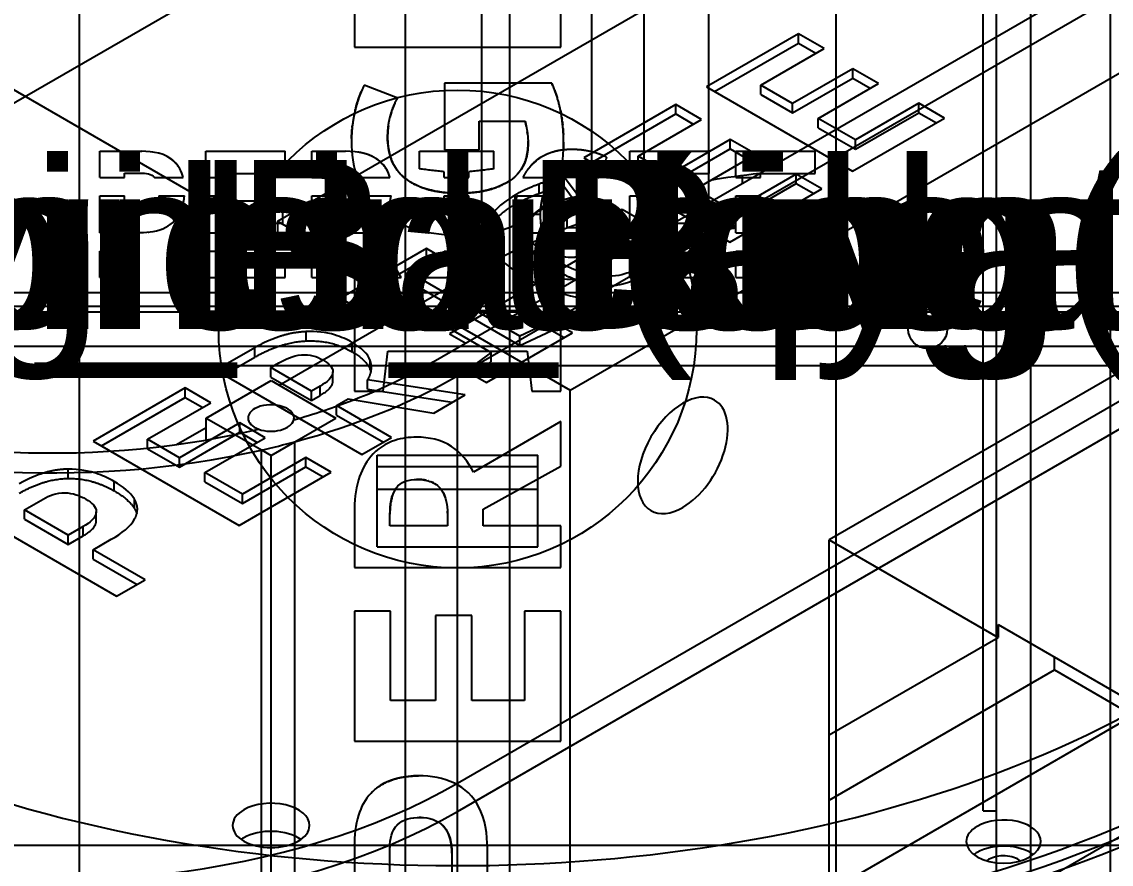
# Model space of a CAD drawing. Header units: millimetres. Extents: x 177.6 to 242.2, y 112.8 to 184.4.
# Drawn here: x 200.97 to 223.54, y 137.42 to 154.86 of the extents above; entities that cross this region are included whole.
import ezdxf
from ezdxf.enums import TextEntityAlignment as Align

# ---------------------------------------------------------------- set-up
doc = ezdxf.new("R2010")
doc.units = ezdxf.units.MM
for name, color, linetype in [('A_08_Bay_Housing_Az_Retainer_Ring', 7, 'CONTINUOUS'), ('A_08_Bay_Housing_Bay_Lid', 7, 'CONTINUOUS'), ('A_08_Bay_Housing_El_Housing_Backplate', 7, 'CONTINUOUS'), ('A_08_Bay_Housing_El_Servo_Housing', 7, 'CONTINUOUS'), ('A_08_Bay_Housing_Electronics_Bay', 7, 'CONTINUOUS'), ('V_08_Bay_Housing_Az_Retainer_Ring_0', 7, 'CONTINUOUS'), ('V_08_Bay_Housing_Az_Retainer_Ring_1', 7, 'CONTINUOUS'), ('V_08_Bay_Housing_Az_Retainer_Ring_2', 7, 'CONTINUOUS'), ('V_08_Bay_Housing_Az_Retainer_Ring_3', 7, 'CONTINUOUS'), ('V_08_Bay_Housing_Bay_Lid_0', 7, 'CONTINUOUS'), ('V_08_Bay_Housing_Bay_Lid_1', 7, 'CONTINUOUS'), ('V_08_Bay_Housing_Bay_Lid_2', 7, 'CONTINUOUS'), ('V_08_Bay_Housing_Bay_Lid_3', 7, 'CONTINUOUS'), ('V_08_Bay_Housing_El_Housing_Backplate_0', 7, 'CONTINUOUS'), ('V_08_Bay_Housing_El_Housing_Backplate_1', 7, 'CONTINUOUS'), ('V_08_Bay_Housing_El_Servo_Housing_2', 7, 'CONTINUOUS'), ('V_08_Bay_Housing_El_Servo_Housing_3', 7, 'CONTINUOUS'), ('V_08_Bay_Housing_Electronics_Bay_0', 7, 'CONTINUOUS'), ('V_08_Bay_Housing_Electronics_Bay_1', 7, 'CONTINUOUS'), ('V_08_Bay_Housing_Electronics_Bay_2', 7, 'CONTINUOUS'), ('V_08_Bay_Housing_Electronics_Bay_3', 7, 'CONTINUOUS')]:
    doc.layers.add(name, color=color, linetype=linetype)
doc.styles.get("Standard").update_dxf_attribs({"font": 'arial.ttf'})

msp = doc.modelspace()

# ---------------------------------------------------------------- linework, layer by layer
at = {"layer": 'V_08_Bay_Housing_Az_Retainer_Ring_0'}
for points in [[(186.533, 149.254), (187.121, 149.254), (188.857, 149.254), (191.653, 149.254), (195.368, 149.254), (199.818, 149.254), (204.778, 149.254), (210, 149.254), (215.222, 149.254), (220.182, 149.254), (224.632, 149.254), (228.347, 149.254), (231.143, 149.254), (232.879, 149.254), (233.467, 149.254)], [(186.25, 148.971), (186.845, 148.971), (188.602, 148.971), (191.432, 148.971), (195.192, 148.971), (199.695, 148.971), (204.715, 148.971), (210, 148.971), (215.285, 148.971), (220.305, 148.971), (224.808, 148.971), (228.568, 148.971), (231.398, 148.971), (233.155, 148.971), (233.75, 148.971)], [(186.25, 147.746), (186.845, 147.746), (188.602, 147.746), (191.432, 147.746), (195.192, 147.746), (199.695, 147.746), (204.715, 147.746), (210, 147.746), (215.285, 147.746), (220.305, 147.746), (224.808, 147.746), (228.568, 147.746), (231.398, 147.746), (233.155, 147.746), (233.75, 147.746)]]:
    msp.add_open_spline(points, degree=1, dxfattribs=at)
at = {"layer": 'V_08_Bay_Housing_Az_Retainer_Ring_1'}
for radius in [23.75, 23.467, 20.451]:
    msp.add_circle((210, 148.5), radius, dxfattribs=at)
at = {"layer": 'V_08_Bay_Housing_Az_Retainer_Ring_2'}
for points in [[(186.533, 149.254), (186.68, 149.254), (187.121, 149.254), (187.85, 149.254), (188.857, 149.254), (190.13, 149.254), (191.653, 149.254), (193.406, 149.254), (195.368, 149.254), (197.515, 149.254), (199.818, 149.254), (202.249, 149.254), (204.778, 149.254), (207.373, 149.254), (210, 149.254)], [(210, 149.254), (212.627, 149.254), (215.222, 149.254), (217.751, 149.254), (220.182, 149.254), (222.485, 149.254), (224.632, 149.254), (226.594, 149.254), (228.347, 149.254), (229.87, 149.254), (231.143, 149.254), (232.15, 149.254), (232.879, 149.254), (233.32, 149.254), (233.467, 149.254)], [(186.25, 148.971), (186.399, 148.971), (186.845, 148.971), (187.583, 148.971), (188.602, 148.971), (189.89, 148.971), (191.432, 148.971), (193.206, 148.971), (195.192, 148.971), (197.364, 148.971), (199.695, 148.971), (202.156, 148.971), (204.715, 148.971), (207.341, 148.971), (210, 148.971)], [(210, 148.971), (212.659, 148.971), (215.285, 148.971), (217.844, 148.971), (220.305, 148.971), (222.636, 148.971), (224.808, 148.971), (226.794, 148.971), (228.568, 148.971), (230.11, 148.971), (231.398, 148.971), (232.417, 148.971), (233.155, 148.971), (233.601, 148.971), (233.75, 148.971)], [(186.25, 147.746), (186.399, 147.746), (186.845, 147.746), (187.583, 147.746), (188.602, 147.746), (189.89, 147.746), (191.432, 147.746), (193.206, 147.746), (195.192, 147.746), (197.364, 147.746), (199.695, 147.746), (202.156, 147.746), (204.715, 147.746), (207.341, 147.746), (210, 147.746)], [(210, 147.746), (212.659, 147.746), (215.285, 147.746), (217.844, 147.746), (220.305, 147.746), (222.636, 147.746), (224.808, 147.746), (226.794, 147.746), (228.568, 147.746), (230.11, 147.746), (231.398, 147.746), (232.417, 147.746), (233.155, 147.746), (233.601, 147.746), (233.75, 147.746)]]:
    msp.add_open_spline(points, degree=1, dxfattribs=at)
at = {"layer": 'V_08_Bay_Housing_Az_Retainer_Ring_3'}
for centre, major_axis, start_param, end_param in [((210, 149.197), (23.467, 0), 0, 3.141593), ((210, 149.197), (20.451, 0), 0, 3.141593), ((210, 147.966), (20.451, 0), 0.052161, 3.089432), ((210, 149.197), (23.467, 0), 3.141593, 5.497787), ((210, 149.197), (20.451, 0), 3.141593, 5.497787), ((210, 148.966), (23.75, 0), 3.141593, 5.497787), ((210, 148.966), (23.467, 0), 3.141593, 5.497787), ((210, 147.966), (23.75, 0), 3.141593, 5.497787), ((221.31, 137.888), (-0.773, 0), -3.141593, -0.785398), ((221.31, 137.888), (-0.773, 0), -0.785398, 0), ((221.31, 137.888), (-0.773, 0), 0, -3.141593), ((221.31, 137.348), (-0.773, 0), -0.785398, -0.650209), ((221.31, 137.348), (-0.773, 0), -2.491384, -0.785398), ((221.31, 137.348), (-0.424, 0), -0.785398, -0.615268), ((221.31, 137.348), (-0.424, 0), -2.526325, -0.785398)]:
    msp.add_ellipse(centre, major_axis=major_axis, ratio=0.57735, start_param=start_param, end_param=end_param, dxfattribs=at)
at = {"layer": 'V_08_Bay_Housing_Bay_Lid_0'}
msp.add_line((221.875, 148.144), (221.875, 148.856), dxfattribs=at)
for points in [[(198.125, 148.856), (198.423, 148.856), (199.301, 148.856), (200.716, 148.856), (202.596, 148.856), (204.848, 148.856), (207.358, 148.856), (210, 148.856), (212.642, 148.856), (215.152, 148.856), (217.404, 148.856), (219.284, 148.856), (220.699, 148.856), (221.577, 148.856), (221.875, 148.856)], [(198.125, 148.144), (198.423, 148.144), (199.301, 148.144), (200.716, 148.144), (202.596, 148.144), (204.848, 148.144), (207.358, 148.144), (210, 148.144), (212.642, 148.144), (215.152, 148.144), (217.404, 148.144), (219.284, 148.144), (220.699, 148.144), (221.577, 148.144), (221.875, 148.144)]]:
    msp.add_open_spline(points, degree=1, dxfattribs=at)
at = {"layer": 'V_08_Bay_Housing_Bay_Lid_1'}
for p, q in [((221.875, 136.625), (221.875, 160.375)), ((207.863, 157.032), (207.863, 154.338)), ((212.137, 154.338), (212.137, 157.032)), ((207.863, 154.338), (212.137, 154.338)), ((208.761, 153.284), (208.066, 153.553)), ((211.952, 153.589), (209.731, 153.589)), ((209.731, 153.589), (209.731, 152.212)), ((210.449, 152.212), (210.449, 152.805)), ((210.449, 152.805), (211.401, 152.805)), ((209.731, 152.212), (210.449, 152.212)), ((207.863, 149.727), (207.863, 147.213)), ((208.461, 149.727), (207.863, 149.727)), ((208.557, 148.877), (208.461, 149.727)), ((211.539, 149.727), (211.443, 148.877)), ((212.137, 149.727), (211.539, 149.727)), ((212.137, 147.213), (212.137, 149.727)), ((211.443, 148.877), (208.557, 148.877)), ((208.461, 147.213), (208.557, 148.045)), ((208.557, 148.045), (211.443, 148.045)), ((211.443, 148.045), (211.539, 147.213)), ((207.863, 147.213), (208.461, 147.213)), ((211.539, 147.213), (212.137, 147.213)), ((212.137, 146.584), (210.329, 145.536)), ((212.137, 145.662), (212.137, 146.584)), ((210.527, 144.77), (212.137, 145.662)), ((207.863, 144.704), (207.863, 143.56)), ((208.599, 144.428), (208.599, 144.668)), ((209.79, 144.686), (209.79, 144.428)), ((210.527, 144.428), (210.527, 144.77)), ((209.79, 144.428), (208.599, 144.428)), ((212.137, 144.428), (210.527, 144.428)), ((212.137, 143.56), (212.137, 144.428)), ((207.863, 143.56), (212.137, 143.56)), ((207.863, 142.662), (207.863, 139.968)), ((208.611, 142.662), (207.863, 142.662)), ((208.611, 140.806), (208.611, 142.662)), ((212.137, 142.662), (211.389, 142.662)), ((211.389, 142.662), (211.389, 140.806)), ((212.137, 139.968), (212.137, 142.662)), ((209.545, 142.572), (209.545, 140.806)), ((210.293, 142.572), (209.545, 142.572)), ((210.293, 140.806), (210.293, 142.572)), ((209.545, 140.806), (208.611, 140.806)), ((211.389, 140.806), (210.293, 140.806)), ((207.863, 139.968), (212.137, 139.968)), ((207.863, 137.794), (207.863, 136.375)), ((208.599, 137.214), (208.599, 137.765)), ((209.88, 137.651), (209.88, 137.214)), ((210.617, 137.214), (210.617, 137.741))]:
    msp.add_line(p, q, dxfattribs=at)
for points, degree in [([(208.066, 153.553), (207.941, 153.298), (207.875, 153.014)], 2), ([(212.143, 152.978), (212.085, 153.293), (211.952, 153.589)], 2), ([(211.952, 153.589), (211.968, 153.552)], 1), ([(211.974, 153.539), (211.974, 153.539)], 1), ([(207.89, 153.074), (207.938, 153.262), (208.007, 153.424)], 2), ([(208.602, 152.889), (208.653, 153.098), (208.761, 153.284)], 2), ([(212.012, 153.443), (212.039, 153.373), (212.062, 153.303)], 2), ([(207.875, 153.014), (207.801, 152.703), (207.803, 152.38)], 2), ([(207.875, 153.014), (207.884, 153.054)], 1), ([(208.701, 153.171), (208.67, 153.104), (208.645, 153.034)], 2), ([(212.135, 153.023), (212.143, 152.978)], 1), ([(208.551, 152.47), (208.551, 152.681), (208.602, 152.889)], 2), ([(208.63, 152.988), (208.602, 152.889)], 1), ([(211.401, 152.805), (211.425, 152.696), (211.443, 152.583)], 2), ([(211.424, 152.694), (211.401, 152.805)], 1), ([(212.197, 152.32), (212.199, 152.655), (212.143, 152.978)], 2), ([(212.159, 152.884), (212.164, 152.847)], 1), ([(212.17, 152.8), (212.178, 152.726)], 1), ([(207.807, 152.534), (207.814, 152.645)], 1), ([(207.817, 152.671), (207.821, 152.711)], 1), ([(207.821, 152.711), (207.823, 152.725)], 1), ([(208.568, 152.71), (208.551, 152.59), (208.551, 152.47)], 2), ([(211.443, 152.583), (211.461, 152.465), (211.461, 152.338)], 2), ([(211.45, 152.536), (211.443, 152.583)], 1), ([(212.183, 152.669), (212.192, 152.531)], 1), ([(207.803, 152.443), (207.806, 152.525)], 1), ([(208.551, 152.47), (208.551, 151.889), (208.94, 151.601)], 2), ([(211.325, 151.817), (211.461, 152.03), (211.461, 152.338)], 2), ([(211.461, 152.338), (211.46, 152.399)], 1), ([(212.197, 152.32), (212.196, 152.223)], 1), ([(212.197, 152.367), (212.197, 152.32)], 1), ([(212.179, 151.997), (212.138, 151.655), (212.006, 151.39)], 2), ([(211.17, 151.638), (211.218, 151.683)], 1), ([(211.27, 151.741), (211.279, 151.752)], 1), ([(210.03, 151.314), (209.649, 151.315), (209.25, 151.375), (208.94, 151.601)], 3), ([(208.94, 151.601), (209.329, 151.314), (210.03, 151.314)], 2), ([(211.072, 151.565), (210.767, 151.37), (210.392, 151.315), (210.03, 151.314)], 3), ([(210.03, 151.314), (210.683, 151.314), (211.072, 151.565)], 2), ([(209.877, 146.066), (209.666, 146.208), (209.406, 146.261), (209.15, 146.261)], 3), ([(210.329, 145.536), (210.228, 145.749), (210.073, 145.936), (209.877, 146.066)], 3), ([(208.725, 145.204), (208.818, 145.342), (208.998, 145.388), (209.168, 145.386)], 3), ([(209.168, 145.386), (209.147, 145.386)], 1), ([(209.353, 145.368), (209.269, 145.386), (209.168, 145.386)], 2), ([(209.401, 145.356), (209.392, 145.358)], 1), ([(209.45, 145.339), (209.444, 145.341)], 1), ([(209.508, 145.312), (209.482, 145.325)], 1), ([(208.725, 145.204), (208.599, 145.021), (208.599, 144.668)], 2), ([(208.599, 144.668), (208.6, 144.858), (208.624, 145.054), (208.725, 145.204)], 3), ([(208.75, 145.236), (208.725, 145.204)], 1), ([(209.746, 145.009), (209.691, 145.18), (209.567, 145.274)], 2), ([(209.785, 144.81), (209.785, 144.813)], 1), ([(209.79, 144.686), (209.79, 144.729)], 1), ([(208.207, 138.89), (208.551, 139.249), (209.192, 139.249)], 2), ([(209.937, 139.097), (209.708, 139.206), (209.449, 139.25), (209.192, 139.249)], 3), ([(210.437, 138.612), (210.326, 138.821), (210.152, 138.996), (209.937, 139.097)], 3), ([(210.617, 137.741), (210.616, 138.041), (210.577, 138.349), (210.437, 138.612)], 3), ([(208.755, 138.238), (208.875, 138.353), (209.054, 138.388), (209.228, 138.387)], 3), ([(209.228, 138.387), (209.207, 138.387)], 1), ([(209.228, 138.387), (209.408, 138.389), (209.59, 138.336), (209.71, 138.205)], 3), ([(209.248, 138.387), (209.228, 138.387)], 1), ([(208.599, 137.765), (208.598, 137.939), (208.633, 138.121), (208.755, 138.238)], 3), ([(208.755, 138.238), (208.726, 138.208)], 1), ([(208.786, 138.265), (208.755, 138.238)], 1), ([(209.71, 138.205), (209.681, 138.233)], 1), ([(209.88, 137.651), (209.88, 138.022), (209.71, 138.205)], 2), ([(209.71, 138.205), (209.843, 138.061), (209.88, 137.851), (209.88, 137.651)], 3), ([(207.863, 137.794), (207.863, 137.835)], 1), ([(208.599, 137.785), (208.599, 137.765)], 1)]:
    msp.add_open_spline(points, degree=degree, dxfattribs=at)
for points, knots in [([(207.803, 152.38), (207.803, 152.129), (207.835, 151.876), (207.919, 151.639), (208.013, 151.37), (208.179, 151.128), (208.398, 150.946)], [0, 0, 0, 0, 0.468501, 0.468501, 0.468501, 1, 1, 1, 1]), ([(208.94, 151.601), (208.795, 151.707), (208.683, 151.857), (208.622, 152.027), (208.573, 152.17), (208.549, 152.317), (208.551, 152.47)], [0, 0, 0, 0, 0.546435, 0.546435, 0.546435, 1, 1, 1, 1]), ([(211.461, 152.338), (211.462, 152.22), (211.445, 152.105), (211.409, 151.993), (211.352, 151.816), (211.229, 151.665), (211.072, 151.565)], [0, 0, 0, 0, 0.384908, 0.384908, 0.384908, 1, 1, 1, 1]), ([(211.62, 150.91), (211.814, 151.065), (211.964, 151.272), (212.056, 151.503), (212.16, 151.761), (212.197, 152.042), (212.197, 152.32)], [0, 0, 0, 0, 0.47239, 0.47239, 0.47239, 1, 1, 1, 1]), ([(208.398, 150.946), (208.626, 150.754), (208.9, 150.625), (209.187, 150.548), (209.467, 150.474), (209.758, 150.446), (210.048, 150.446)], [0, 0, 0, 0, 0.506692, 0.506692, 0.506692, 1, 1, 1, 1]), ([(210.048, 150.446), (210.322, 150.446), (210.598, 150.472), (210.863, 150.541), (211.137, 150.612), (211.399, 150.732), (211.62, 150.91)], [0, 0, 0, 0, 0.491678, 0.491678, 0.491678, 1, 1, 1, 1]), ([(209.15, 146.261), (208.997, 146.262), (208.849, 146.24), (208.704, 146.196), (208.51, 146.134), (208.335, 146.018), (208.204, 145.862)], [0, 0, 0, 0, 0.425076, 0.425076, 0.425076, 1, 1, 1, 1]), ([(208.204, 145.862), (208.084, 145.724), (208.002, 145.556), (207.95, 145.38), (207.885, 145.162), (207.863, 144.932), (207.863, 144.704)], [0, 0, 0, 0, 0.447489, 0.447489, 0.447489, 1, 1, 1, 1]), ([(209.168, 145.386), (209.27, 145.388), (209.368, 145.371), (209.462, 145.334), (209.55, 145.297), (209.621, 145.239), (209.675, 145.16), (209.766, 145.022), (209.79, 144.85), (209.79, 144.686)], [0, 0, 0, 0, 0.279903, 0.279903, 0.279903, 0.540968, 0.540968, 0.540968, 1, 1, 1, 1]), ([(209.192, 139.249), (209.049, 139.25), (208.909, 139.235), (208.771, 139.203), (208.558, 139.153), (208.357, 139.049), (208.207, 138.89)], [0, 0, 0, 0, 0.391728, 0.391728, 0.391728, 1, 1, 1, 1]), ([(208.207, 138.89), (208.084, 138.763), (208, 138.602), (207.948, 138.433), (207.884, 138.228), (207.863, 138.01), (207.863, 137.794)], [0, 0, 0, 0, 0.452398, 0.452398, 0.452398, 1, 1, 1, 1])]:
    msp.add_open_spline(points, degree=3, knots=knots, dxfattribs=at)
at = {"layer": 'V_08_Bay_Housing_Bay_Lid_2'}
for p, q in [((198.125, 148.856), (221.875, 148.856)), ((221.875, 148.144), (221.875, 148.856)), ((198.125, 148.144), (221.875, 148.144))]:
    msp.add_line(p, q, dxfattribs=at)
for points in [[(221.875, 148.856), (223.205, 148.856), (224.517, 148.856), (225.797, 148.856), (227.027, 148.856), (228.193, 148.856), (229.279, 148.856), (230.272, 148.856), (231.159, 148.856), (231.93, 148.856), (232.574, 148.856), (233.084, 148.856), (233.452, 148.856), (233.675, 148.856), (233.75, 148.856)], [(221.875, 148.144), (223.205, 148.144), (224.517, 148.144), (225.797, 148.144), (227.027, 148.144), (228.193, 148.144), (229.279, 148.144), (230.272, 148.144), (231.159, 148.144), (231.93, 148.144), (232.574, 148.144), (233.084, 148.144), (233.452, 148.144), (233.675, 148.144), (233.75, 148.144)]]:
    msp.add_open_spline(points, degree=1, dxfattribs=at)
at = {"layer": 'V_08_Bay_Housing_Bay_Lid_3'}
for p, q in [((193.206, 148.791), (210, 158.487)), ((217.062, 154.613), (215.157, 153.513)), ((217.591, 154.308), (217.062, 154.613)), ((217.062, 154.419), (217.062, 154.613)), ((215.325, 153.416), (217.062, 154.419)), ((217.062, 154.419), (217.423, 154.211)), ((216.279, 153.55), (217.591, 154.308)), ((218.188, 153.89), (216.939, 153.169)), ((216.939, 152.975), (218.188, 153.696)), ((218.717, 153.584), (218.188, 153.89)), ((218.188, 153.696), (218.188, 153.89)), ((218.188, 153.696), (218.549, 153.487)), ((215.157, 153.513), (218.18, 151.768)), ((216.939, 153.169), (216.279, 153.55)), ((216.279, 153.356), (216.279, 153.55)), ((217.468, 152.863), (218.717, 153.584)), ((216.279, 153.356), (216.939, 152.975)), ((214.522, 153.147), (212.616, 152.047)), ((215.051, 152.841), (214.522, 153.147)), ((214.522, 152.953), (214.522, 153.147)), ((216.939, 152.975), (216.939, 153.169)), ((219.556, 153.174), (218.243, 152.416)), ((220.085, 152.868), (219.556, 153.174)), ((219.556, 152.98), (219.556, 153.174)), ((212.784, 151.95), (214.522, 152.953)), ((213.738, 152.083), (215.051, 152.841)), ((214.522, 152.953), (214.883, 152.744)), ((218.243, 152.416), (217.468, 152.863)), ((217.468, 152.669), (217.468, 152.863)), ((218.18, 151.768), (220.085, 152.868)), ((218.243, 152.222), (219.556, 152.98)), ((219.556, 152.98), (219.917, 152.771)), ((217.468, 152.669), (218.243, 152.222)), ((215.648, 152.423), (214.399, 151.702)), ((216.177, 152.118), (215.648, 152.423)), ((215.648, 152.229), (215.648, 152.423)), ((218.243, 152.222), (218.243, 152.416)), ((214.399, 151.508), (215.648, 152.229)), ((214.928, 151.397), (216.177, 152.118)), ((215.648, 152.229), (216.009, 152.021)), ((212.616, 152.047), (215.639, 150.301)), ((214.399, 151.702), (213.738, 152.083)), ((213.738, 151.889), (213.738, 152.083)), ((213.738, 151.889), (214.399, 151.508)), ((212.506, 151.25), (212.206, 151.643)), ((212.206, 151.449), (212.206, 151.643)), ((214.399, 151.508), (214.399, 151.702)), ((217.015, 151.707), (215.703, 150.949)), ((217.545, 151.401), (217.015, 151.707)), ((217.015, 151.513), (217.015, 151.707)), ((211.689, 151.308), (211.689, 151.502)), ((212.206, 151.449), (212.376, 151.226)), ((215.703, 150.755), (217.015, 151.513)), ((217.015, 151.513), (217.377, 151.304)), ((211.19, 151.078), (211.19, 151.272)), ((215.703, 150.949), (214.928, 151.397)), ((214.928, 151.203), (214.928, 151.397)), ((214.928, 151.203), (215.703, 150.755)), ((215.639, 150.301), (217.545, 151.401)), ((213.408, 150.979), (212.434, 150.416)), ((214.979, 150.072), (213.408, 150.979)), ((213.408, 150.785), (213.408, 150.979)), ((212.602, 150.319), (213.408, 150.785)), ((213.408, 150.785), (214.877, 149.937)), ((215.703, 150.755), (215.703, 150.949)), ((211.444, 150.296), (211.444, 150.49)), ((212.434, 150.416), (212.942, 150.123)), ((212.942, 150.123), (213.361, 150.365)), ((213.361, 150.365), (214.035, 149.976)), ((209.356, 150.165), (207.578, 149.138)), ((209.78, 149.92), (209.356, 150.165)), ((209.356, 149.971), (209.356, 150.165)), ((207.746, 149.041), (209.356, 149.971)), ((209.246, 149.534), (209.78, 149.92)), ((209.356, 149.971), (209.631, 149.812)), ((212.011, 149.734), (212.011, 149.927)), ((213.908, 149.675), (213.908, 149.869)), ((214.035, 149.782), (214.035, 149.976)), ((213.747, 149.567), (213.747, 149.761)), ((211.287, 148.356), (209.246, 149.534)), ((209.246, 149.34), (209.246, 149.534)), ((212.925, 149.411), (212.925, 149.605)), ((208.002, 148.894), (208.658, 149.194)), ((208.658, 149.194), (210.698, 148.016)), ((209.246, 149.34), (211.287, 148.162)), ((207.578, 149.138), (208.002, 148.894)), ((210, 139.095), (226.794, 148.791)), ((211.956, 148.664), (211.287, 148.356)), ((212.379, 148.419), (211.956, 148.664)), ((211.956, 148.47), (211.956, 148.664)), ((206.865, 148.253), (206.865, 148.447)), ((210.601, 147.393), (212.379, 148.419)), ((211.287, 148.162), (211.956, 148.47)), ((211.287, 148.162), (211.287, 148.356)), ((211.956, 148.47), (212.211, 148.322)), ((205.804, 148.114), (204.996, 147.647)), ((205.804, 147.92), (205.804, 148.114)), ((207.815, 148.03), (207.815, 148.224)), ((210, 138.513), (226.794, 148.209)), ((205.164, 147.55), (205.804, 147.92)), ((208.192, 147.653), (208.192, 147.847)), ((210.698, 148.016), (210.178, 147.637)), ((210.326, 147.551), (210.698, 147.822)), ((210.698, 147.822), (210.698, 148.016)), ((204.996, 147.647), (208.019, 145.902)), ((206.13, 147.701), (206.3, 147.798)), ((206.973, 147.214), (206.13, 147.701)), ((206.13, 147.507), (206.13, 147.701)), ((210.178, 147.637), (210.601, 147.393)), ((206.13, 147.507), (206.973, 147.02)), ((210.157, 147.136), (208.137, 147.446)), ((208.137, 147.252), (208.137, 147.446)), ((204.361, 147.28), (202.455, 146.18)), ((204.89, 146.975), (204.361, 147.28)), ((204.361, 147.086), (204.361, 147.28)), ((207.155, 147.319), (206.973, 147.214)), ((206.973, 147.02), (206.973, 147.214)), ((207.155, 147.125), (207.155, 147.319)), ((208.137, 147.252), (209.891, 146.983)), ((209.505, 146.76), (210.157, 147.136)), ((202.623, 146.083), (204.361, 147.086)), ((203.577, 146.217), (204.89, 146.975)), ((204.361, 147.086), (204.722, 146.878)), ((206.973, 147.02), (207.155, 147.125)), ((207.494, 146.914), (207.735, 147.053)), ((208.632, 146.256), (207.494, 146.914)), ((207.494, 146.72), (207.494, 146.914)), ((207.735, 147.053), (209.505, 146.76)), ((207.494, 146.72), (208.465, 146.159)), ((205.487, 146.557), (204.238, 145.836)), ((206.016, 146.251), (205.487, 146.557)), ((205.487, 146.363), (205.487, 146.557)), ((204.238, 145.642), (205.487, 146.363)), ((204.767, 145.53), (206.016, 146.251)), ((205.487, 146.363), (205.848, 146.154)), ((208.019, 145.902), (208.632, 146.256)), ((202.455, 146.18), (205.478, 144.435)), ((204.238, 145.836), (203.577, 146.217)), ((203.577, 146.023), (203.577, 146.217)), ((203.577, 146.023), (204.238, 145.642)), ((204.238, 145.642), (204.238, 145.836)), ((206.854, 145.841), (205.542, 145.083)), ((207.384, 145.535), (206.854, 145.841)), ((206.854, 145.647), (206.854, 145.841)), ((201.937, 145.406), (201.937, 145.6)), ((205.542, 144.889), (206.854, 145.647)), ((206.854, 145.647), (207.216, 145.438)), ((202.887, 145.15), (202.887, 145.344)), ((205.542, 145.083), (204.767, 145.53)), ((204.767, 145.336), (204.767, 145.53)), ((204.767, 145.336), (205.542, 144.889)), ((205.478, 144.435), (207.384, 145.535)), ((201.029, 144.755), (201.418, 144.98)), ((203.306, 144.784), (203.306, 144.978)), ((205.542, 144.889), (205.542, 145.083)), ((199.915, 144.714), (202.938, 142.968)), ((201.935, 144.232), (201.029, 144.755)), ((201.029, 144.561), (201.029, 144.755)), ((202.515, 144.512), (202.515, 144.706)), ((201.029, 144.561), (201.935, 144.038)), ((202.244, 144.411), (201.935, 144.232)), ((201.935, 144.038), (201.935, 144.232)), ((201.935, 144.038), (202.244, 144.217)), ((202.244, 144.217), (202.244, 144.411)), ((202.455, 143.931), (202.828, 144.147)), ((203.531, 143.311), (202.455, 143.931)), ((202.455, 143.738), (202.455, 143.931)), ((202.455, 143.738), (203.363, 143.214)), ((202.938, 142.968), (203.531, 143.311)), ((210, 138.513), (210, 139.095))]:
    msp.add_line(p, q, dxfattribs=at)
for centre, major_axis, start_param, end_param in [((218.397, 153.639), (11.875, 0), 0, 2.356194), ((201.603, 143.943), (11.875, 0), 3.141593, 5.497787), ((201.603, 143.361), (11.875, 0), 3.141593, 5.497787), ((206.137, 138.222), (-0.796, 0), -3.141593, -0.785398), ((206.137, 138.222), (-0.796, 0), -0.785398, 0), ((206.137, 138.222), (-0.796, 0), 0, -3.141593), ((206.137, 137.641), (-0.796, 0), -2.455873, -0.785398), ((206.137, 137.641), (-0.796, 0), -0.785398, -0.685719)]:
    msp.add_ellipse(centre, major_axis=major_axis, ratio=0.57735, start_param=start_param, end_param=end_param, dxfattribs=at)
for points, degree in [([(212.206, 151.643), (211.936, 151.59), (211.689, 151.502)], 2), ([(211.689, 151.502), (211.417, 151.404), (211.19, 151.272)], 2), ([(211.689, 151.308), (211.952, 151.401), (212.206, 151.449)], 2), ([(211.19, 151.078), (211.427, 151.215), (211.689, 151.308)], 2), ([(212.115, 151.153), (212.299, 151.218), (212.506, 151.25)], 2), ([(210.599, 150.428), (210.663, 150.774), (211.19, 151.078)], 2), ([(211.433, 150.571), (211.43, 150.736), (211.58, 150.889), (211.782, 151.003)], 3), ([(211.782, 151.003), (211.932, 151.089), (212.115, 151.153)], 2), ([(210.591, 150.526), (210.591, 150.484), (210.597, 150.443)], 2), ([(211.444, 150.49), (211.433, 150.53), (211.433, 150.571)], 2), ([(211.433, 150.377), (211.433, 150.571)], 1), ([(210.597, 150.443), (210.648, 150.102), (210.997, 149.803), (211.41, 149.566)], 3), ([(211.433, 150.377), (211.433, 150.337), (211.444, 150.296)], 2), ([(212.011, 149.927), (211.742, 150.083), (211.502, 150.271), (211.444, 150.49)], 3), ([(211.444, 150.296), (211.516, 150.02), (212.011, 149.734)], 2), ([(214.682, 149.744), (214.863, 149.897), (214.979, 150.072)], 2), ([(212.925, 149.605), (212.571, 149.649), (212.267, 149.78), (212.011, 149.927)], 3), ([(213.908, 149.869), (213.837, 149.813), (213.747, 149.761)], 2), ([(214.035, 149.976), (213.975, 149.922), (213.908, 149.869)], 2), ([(212.011, 149.734), (212.472, 149.467), (212.925, 149.411)], 2), ([(213.747, 149.567), (213.84, 149.621), (213.908, 149.675)], 2), ([(213.908, 149.675), (213.975, 149.729), (214.035, 149.782)], 2), ([(214.255, 149.453), (214.493, 149.589), (214.682, 149.744)], 2), ([(212.925, 149.411), (213.378, 149.355), (213.747, 149.567)], 2), ([(205.804, 147.92), (206.342, 148.23), (206.865, 148.253)], 2), ([(206.865, 148.253), (207.388, 148.277), (207.815, 148.03)], 2), ([(208.192, 147.847), (208.144, 147.991), (207.997, 148.119), (207.815, 148.224)], 3), ([(206.3, 147.798), (206.435, 147.876), (206.59, 147.946), (206.767, 147.966)], 3), ([(206.767, 147.966), (206.931, 147.984), (207.091, 147.93), (207.21, 147.86)], 3), ([(207.21, 147.86), (207.325, 147.794), (207.418, 147.708), (207.417, 147.613)], 3), ([(207.815, 148.03), (208.124, 147.851), (208.192, 147.653)], 2), ([(208.216, 147.706), (208.216, 147.777), (208.192, 147.847)], 2), ([(207.417, 147.613), (207.416, 147.499), (207.292, 147.399), (207.155, 147.319)], 3), ([(207.417, 147.419), (207.417, 147.613)], 1), ([(208.137, 147.446), (208.215, 147.573), (208.216, 147.706)], 2), ([(208.192, 147.653), (208.205, 147.609)], 1), ([(207.155, 147.125), (207.417, 147.277), (207.417, 147.419)], 2), ([(200.919, 145.099), (201.439, 145.4), (201.937, 145.406)], 2), ([(201.937, 145.406), (202.434, 145.412), (202.887, 145.15)], 2), ([(203.306, 144.978), (203.222, 145.116), (203.069, 145.239), (202.887, 145.344)], 3), ([(201.418, 144.98), (201.541, 145.052), (201.695, 145.112), (201.863, 145.11)], 3), ([(201.863, 145.11), (202.029, 145.108), (202.181, 145.049), (202.303, 144.978)], 3), ([(202.887, 145.15), (203.188, 144.977), (203.306, 144.784)], 2), ([(202.303, 144.978), (202.427, 144.907), (202.517, 144.816), (202.515, 144.717)], 3), ([(203.368, 144.771), (203.368, 144.877), (203.306, 144.978)], 2), ([(202.515, 144.706), (202.508, 144.593), (202.386, 144.492), (202.244, 144.411)], 3), ([(202.515, 144.717), (202.515, 144.706)], 1), ([(202.515, 144.523), (202.515, 144.717)], 1), ([(203.306, 144.784), (203.34, 144.729), (203.355, 144.673)], 2), ([(203.317, 144.575), (203.367, 144.672), (203.368, 144.771)], 2), ([(202.244, 144.217), (202.506, 144.368), (202.515, 144.512)], 2), ([(202.515, 144.523), (202.515, 144.534)], 1), ([(202.515, 144.512), (202.515, 144.523)], 1), ([(202.828, 144.147), (203.04, 144.27), (203.231, 144.411), (203.317, 144.575)], 3)]:
    msp.add_open_spline(points, degree=degree, dxfattribs=at)
for points, degree, knots in [([(211.19, 151.272), (211.012, 151.169), (210.856, 151.053), (210.748, 150.922), (210.644, 150.797), (210.592, 150.665), (210.591, 150.526)], 3, [0, 0, 0, 0, 0.4685009, 0.4685009, 0.4685009, 0.9106173, 0.9106173, 0.9106173, 0.9106173]), ([(213.747, 149.761), (213.664, 149.712), (213.571, 149.673), (213.467, 149.642), (213.301, 149.593), (213.107, 149.581), (212.925, 149.605)], 3, [0, 0, 0, 0, 0.384908, 0.384908, 0.384908, 1, 1, 1, 1]), ([(211.41, 149.566), (211.603, 149.452), (211.818, 149.354), (212.053, 149.272), (212.297, 149.189), (212.568, 149.131), (212.849, 149.113)], 3, [0, 0, 0, 0, 0.491678, 0.491678, 0.491678, 1, 1, 1, 1]), ([(212.849, 149.113), (213.096, 149.097), (213.349, 149.121), (213.577, 149.177), (213.833, 149.24), (214.058, 149.34), (214.255, 149.453)], 3, [0, 0, 0, 0, 0.47239, 0.47239, 0.47239, 1, 1, 1, 1]), ([(206.865, 148.447), (206.588, 148.433), (206.344, 148.354), (206.045, 148.257), (205.804, 148.114)], 2, [0, 0, 0, 0.447489, 0.447489, 1, 1, 1]), ([(207.815, 148.224), (207.709, 148.287), (207.588, 148.338), (207.454, 148.379), (207.274, 148.433), (207.068, 148.457), (206.865, 148.447)], 3, [0, 0, 0, 0, 0.425076, 0.425076, 0.425076, 1, 1, 1, 1]), ([(201.937, 145.6), (201.669, 145.594), (201.43, 145.519), (201.147, 145.429), (200.919, 145.293)], 2, [0, 0, 0, 0.452398, 0.452398, 1, 1, 1]), ([(202.887, 145.344), (202.787, 145.403), (202.677, 145.454), (202.557, 145.497), (202.371, 145.564), (202.155, 145.603), (201.937, 145.6)], 3, [0, 0, 0, 0, 0.391728, 0.391728, 0.391728, 1, 1, 1, 1])]:
    msp.add_open_spline(points, degree=degree, knots=knots, dxfattribs=at)
at = {"layer": 'V_08_Bay_Housing_El_Housing_Backplate_0'}
for p, q in [((208.92, 124.75), (208.92, 172.25)), ((211.08, 124.75), (211.08, 172.25))]:
    msp.add_line(p, q, dxfattribs=at)
at = {"layer": 'V_08_Bay_Housing_El_Housing_Backplate_1'}
for p, q in [((208.92, 124.75), (208.92, 172.25)), ((211.08, 124.75), (211.08, 172.25))]:
    msp.add_line(p, q, dxfattribs=at)
at = {"layer": 'V_08_Bay_Housing_El_Servo_Housing_2'}
for p, q in [((223.524, 134.976), (223.524, 162.024)), ((223.524, 135.306), (223.524, 161.694))]:
    msp.add_line(p, q, dxfattribs=at)
msp.add_circle((210, 148.5), 4.948, dxfattribs=at)
at = {"layer": 'V_08_Bay_Housing_El_Servo_Housing_3'}
for p, q in [((206.268, 150.733), (236.124, 167.97)), ((212.332, 147.232), (242.188, 164.469)), ((187.608, 161.076), (206.268, 150.302)), ((236.823, 155.177), (217.697, 144.135)), ((206.268, 150.733), (212.332, 147.232)), ((206.268, 150.733), (206.268, 150.302)), ((212.332, 112.758), (212.332, 147.232)), ((217.697, 122.05), (217.697, 144.135)), ((217.697, 144.135), (221.196, 142.115)), ((221.196, 142.384), (221.196, 142.115)), ((221.196, 142.384), (223.995, 140.768)), ((217.697, 140.095), (221.196, 142.115)), ((222.362, 141.441), (222.362, 141.711)), ((217.697, 138.748), (222.362, 141.441)), ((222.362, 141.441), (223.995, 140.499)), ((217.697, 136.863), (223.995, 140.499))]:
    msp.add_line(p, q, dxfattribs=at)
for start_param, end_param in [(0, -3.141593), (-2.356194, 0), (-3.141593, -2.356194)]:
    msp.add_ellipse((214.665, 145.885), major_axis=(0.66, 1.143), ratio=0.57735, start_param=start_param, end_param=end_param, dxfattribs=at)
at = {"layer": 'V_08_Bay_Housing_Electronics_Bay_0'}
for p, q in [((220.884, 138.525), (220.884, 159.188)), ((221.162, 138.525), (221.162, 159.188)), ((221.875, 137.812), (221.875, 159.188)), ((202.591, 151.64), (202.591, 152.181)), ((204.786, 151.64), (204.786, 152.181)), ((206.432, 151.724), (206.432, 152.181)), ((206.981, 151.64), (206.981, 152.181)), ((209.213, 151.815), (209.213, 152.181)), ((210.75, 151.815), (210.75, 152.181)), ((213.568, 151.64), (213.568, 152.181)), ((215.214, 151.724), (215.214, 152.181)), ((215.763, 151.64), (215.763, 152.181)), ((217.409, 151.724), (217.409, 152.181)), ((203.103, 151.64), (203.103, 151.731)), ((205.298, 151.64), (205.298, 151.724)), ((207.512, 151.64), (207.512, 151.731)), ((209.722, 151.64), (209.722, 151.757)), ((210.23, 151.64), (210.23, 151.757)), ((214.08, 151.64), (214.08, 151.724)), ((216.275, 151.64), (216.275, 151.724)), ((202.591, 150.49), (202.591, 151.26)), ((203.103, 150.948), (203.103, 151.26)), ((204.786, 150.49), (204.786, 151.26)), ((205.298, 151.153), (205.298, 151.26)), ((206.981, 150.49), (206.981, 151.26)), ((207.512, 151.003), (207.512, 151.26)), ((209.722, 150.49), (209.722, 151.26)), ((210.23, 150.49), (210.23, 151.26)), ((213.568, 150.49), (213.568, 151.26)), ((214.08, 151.153), (214.08, 151.26)), ((215.763, 150.49), (215.763, 151.26)), ((216.275, 151.153), (216.275, 151.26)), ((206.378, 150.696), (206.378, 151.153)), ((212.269, 150.601), (212.269, 151.04)), ((213.11, 150.49), (213.11, 151.04)), ((215.159, 150.696), (215.159, 151.153)), ((217.355, 150.696), (217.355, 151.153)), ((205.298, 150.49), (205.298, 150.696)), ((207.512, 150.49), (207.512, 150.553)), ((212.631, 150.49), (212.631, 150.601)), ((214.08, 150.49), (214.08, 150.696)), ((216.275, 150.49), (216.275, 150.696)), ((203.103, 150.49), (203.103, 150.498)), ((202.591, 149.569), (202.591, 150.11)), ((203.103, 149.569), (203.103, 150.11)), ((204.786, 149.569), (204.786, 150.11)), ((205.298, 150.026), (205.298, 150.11)), ((206.981, 149.569), (206.981, 150.11)), ((207.512, 149.569), (207.512, 150.11)), ((209.722, 149.993), (209.722, 150.11)), ((210.23, 149.993), (210.23, 150.11)), ((212.631, 150.019), (212.631, 150.11)), ((213.11, 149.682), (213.11, 150.11)), ((213.568, 149.569), (213.568, 150.11)), ((214.08, 150.026), (214.08, 150.11)), ((215.763, 149.569), (215.763, 150.11)), ((216.275, 150.026), (216.275, 150.11)), ((206.432, 149.569), (206.432, 150.026)), ((209.213, 149.569), (209.213, 149.935)), ((210.75, 149.569), (210.75, 149.935)), ((215.214, 149.569), (215.214, 150.026)), ((217.409, 149.569), (217.409, 150.026)), ((208.338, 143.988), (208.338, 145.887)), ((211.662, 143.988), (211.662, 145.887)), ((220.884, 138.525), (221.162, 138.525))]:
    msp.add_line(p, q, dxfattribs=at)
for points, degree in [([(202.591, 152.181), (203.01, 152.181), (203.458, 152.181)], 2), ([(204.127, 151.971), (203.953, 152.138), (203.69, 152.182), (203.458, 152.181)], 3), ([(203.685, 152.166), (203.683, 152.166)], 1), ([(203.802, 152.142), (203.801, 152.143)], 1), ([(203.905, 152.109), (203.895, 152.113)], 1), ([(204.786, 152.181), (205.585, 152.181), (206.432, 152.181)], 2), ([(206.981, 152.181), (207.328, 152.181), (207.68, 152.181)], 2), ([(208.388, 151.973), (208.218, 152.123), (207.942, 152.184), (207.68, 152.181)], 3), ([(208.104, 152.125), (208.025, 152.149), (207.941, 152.162)], 2), ([(208.388, 151.973), (208.273, 152.071), (208.111, 152.123)], 2), ([(209.213, 152.181), (210.75, 152.181)], 1), ([(211.825, 152.108), (211.621, 152.009), (211.495, 151.854)], 2), ([(211.883, 152.133), (211.828, 152.11)], 1), ([(212.371, 152.218), (212.14, 152.22), (211.929, 152.15)], 2), ([(212.759, 152.174), (212.572, 152.218), (212.371, 152.218)], 2), ([(212.759, 152.174), (212.572, 152.218), (212.371, 152.218)], 2), ([(213.088, 152.057), (212.937, 152.132), (212.759, 152.174)], 2), ([(213.088, 152.057), (212.986, 152.108), (212.871, 152.143)], 2), ([(213.568, 152.181), (214.415, 152.181), (215.214, 152.181)], 2), ([(215.763, 152.181), (216.632, 152.181), (217.409, 152.181)], 2), ([(203.967, 152.082), (203.946, 152.092)], 1), ([(204.127, 151.971), (204.08, 152.016), (204.024, 152.05)], 2), ([(204.315, 151.64), (204.284, 151.763), (204.223, 151.88), (204.127, 151.971)], 3), ([(204.183, 151.911), (204.157, 151.942), (204.127, 151.971)], 2), ([(204.215, 151.867), (204.199, 151.889)], 1), ([(208.6, 151.64), (208.566, 151.761), (208.498, 151.879), (208.388, 151.973)], 3), ([(208.6, 151.64), (208.563, 151.779), (208.462, 151.9)], 2), ([(213.088, 152.057), (212.926, 151.64)], 1), ([(203.103, 151.731), (203.269, 151.731), (203.439, 151.731)], 2), ([(203.439, 151.731), (203.545, 151.732), (203.655, 151.71), (203.725, 151.64)], 3), ([(203.595, 151.712), (203.596, 151.712)], 1), ([(203.691, 151.668), (203.725, 151.64)], 1), ([(204.282, 151.741), (204.267, 151.774)], 1), ([(204.293, 151.713), (204.285, 151.734)], 1), ([(205.298, 151.724), (205.855, 151.724), (206.432, 151.724)], 2), ([(207.512, 151.731), (207.658, 151.731)], 1), ([(207.658, 151.731), (207.781, 151.732), (207.903, 151.712), (207.986, 151.654)], 3), ([(207.658, 151.731), (207.732, 151.729)], 1), ([(207.74, 151.728), (207.786, 151.725), (207.829, 151.716)], 2), ([(207.84, 151.714), (207.844, 151.713)], 1), ([(207.857, 151.71), (207.86, 151.709)], 1), ([(207.876, 151.705), (207.888, 151.701)], 1), ([(207.91, 151.693), (207.952, 151.678), (207.986, 151.654)], 2), ([(207.986, 151.654), (208.005, 151.64)], 1), ([(207.986, 151.654), (207.99, 151.651)], 1), ([(209.722, 151.757), (209.213, 151.815)], 1), ([(210.75, 151.815), (210.23, 151.757)], 1), ([(211.495, 151.854), (211.41, 151.752), (211.354, 151.64)], 2), ([(211.495, 151.854), (211.41, 151.752), (211.354, 151.64)], 2), ([(212.011, 151.64), (212.118, 151.722), (212.272, 151.762), (212.426, 151.76)], 3), ([(212.102, 151.695), (212.119, 151.702)], 1), ([(212.199, 151.731), (212.308, 151.761), (212.426, 151.76)], 2), ([(212.426, 151.76), (212.556, 151.76), (212.682, 151.729)], 2), ([(212.426, 151.76), (212.556, 151.76), (212.682, 151.729)], 2), ([(212.682, 151.729), (212.805, 151.699), (212.911, 151.64)], 2), ([(212.682, 151.729), (212.805, 151.699), (212.911, 151.64)], 2), ([(214.08, 151.724), (214.659, 151.724), (215.214, 151.724)], 2), ([(216.275, 151.724), (216.866, 151.724), (217.409, 151.724)], 2), ([(202.591, 151.64), (202.841, 151.64), (203.103, 151.64)], 2), ([(203.725, 151.64), (204.015, 151.64), (204.315, 151.64)], 2), ([(204.786, 151.64), (205.039, 151.64), (205.298, 151.64)], 2), ([(206.981, 151.64), (207.512, 151.64)], 1), ([(208.005, 151.64), (208.6, 151.64)], 1), ([(209.722, 151.64), (210.23, 151.64)], 1), ([(211.354, 151.64), (212.011, 151.64)], 1), ([(212.911, 151.64), (212.926, 151.64)], 1), ([(213.568, 151.64), (213.826, 151.64), (214.08, 151.64)], 2), ([(215.763, 151.64), (216.023, 151.64), (216.275, 151.64)], 2), ([(202.591, 151.26), (202.841, 151.26), (203.103, 151.26)], 2), ([(203.813, 151.26), (203.796, 151.138), (203.708, 151.052)], 2), ([(203.797, 151.193), (203.796, 151.19)], 1), ([(203.803, 151.21), (203.801, 151.206)], 1), ([(203.813, 151.26), (204.074, 151.26), (204.342, 151.26)], 2), ([(204.253, 150.913), (204.33, 151.078), (204.342, 151.26)], 2), ([(204.279, 150.972), (204.331, 151.111), (204.342, 151.26)], 2), ([(204.786, 151.26), (205.039, 151.26), (205.298, 151.26)], 2), ([(206.981, 151.26), (207.512, 151.26)], 1), ([(208.084, 151.26), (208.072, 151.211), (208.046, 151.166)], 2), ([(208.084, 151.26), (208.623, 151.26)], 1), ([(208.513, 150.95), (208.605, 151.095), (208.623, 151.26)], 2), ([(208.513, 150.95), (208.605, 151.095), (208.623, 151.26)], 2), ([(209.722, 151.26), (210.23, 151.26)], 1), ([(211.226, 151.26), (211.188, 151.054), (211.189, 150.846)], 2), ([(211.226, 151.26), (211.77, 151.26)], 1), ([(211.72, 150.857), (211.717, 151.061), (211.77, 151.26)], 2), ([(211.72, 150.857), (211.718, 151.034), (211.756, 151.208)], 2), ([(211.764, 151.24), (211.77, 151.26)], 1), ([(213.568, 151.26), (213.826, 151.26), (214.08, 151.26)], 2), ([(215.763, 151.26), (216.023, 151.26), (216.275, 151.26)], 2), ([(203.708, 151.052), (203.622, 150.972), (203.492, 150.948), (203.37, 150.948)], 3), ([(203.562, 150.972), (203.551, 150.969)], 1), ([(203.614, 150.991), (203.61, 150.99)], 1), ([(203.776, 151.143), (203.761, 151.116)], 1), ([(203.789, 151.17), (203.779, 151.148)], 1), ([(205.298, 151.153), (205.828, 151.153), (206.378, 151.153)], 2), ([(207.512, 151.003), (207.669, 151.003)], 1), ([(208.041, 151.158), (208.041, 151.158)], 1), ([(212.269, 151.04), (212.693, 151.04), (213.11, 151.04)], 2), ([(214.08, 151.153), (214.631, 151.153), (215.159, 151.153)], 2), ([(216.275, 151.153), (216.836, 151.153), (217.355, 151.153)], 2), ([(203.103, 150.948), (203.37, 150.948)], 1), ([(203.452, 150.952), (203.411, 150.948), (203.37, 150.948)], 2), ([(203.526, 150.963), (203.486, 150.956)], 1), ([(203.957, 150.608), (204.088, 150.677), (204.194, 150.785), (204.253, 150.913)], 3), ([(204.192, 150.809), (204.227, 150.858), (204.253, 150.913)], 2), ([(208.455, 150.875), (207.709, 150.875), (206.981, 150.875)], 2), ([(208.455, 150.875), (207.708, 150.875), (206.981, 150.875)], 2), ([(208.189, 150.674), (208.401, 150.779), (208.513, 150.95)], 2), ([(208.355, 150.778), (208.45, 150.855), (208.513, 150.95)], 2), ([(210.23, 150.875), (209.722, 150.875)], 1), ([(210.23, 150.875), (209.722, 150.875)], 1), ([(211.72, 150.875), (211.189, 150.875)], 1), ([(211.72, 150.875), (211.189, 150.875)], 1), ([(211.189, 150.846), (211.188, 150.667), (211.217, 150.49)], 2), ([(211.76, 150.49), (211.718, 150.671), (211.72, 150.857)], 2), ([(211.752, 150.525), (211.718, 150.689), (211.72, 150.857)], 2), ([(213.11, 150.875), (212.693, 150.875), (212.269, 150.875)], 2), ([(213.11, 150.875), (212.693, 150.875), (212.269, 150.875)], 2), ([(203.425, 150.498), (203.605, 150.499), (203.796, 150.522), (203.957, 150.608)], 3), ([(203.863, 150.566), (203.873, 150.569)], 1), ([(204.051, 150.667), (204.08, 150.691)], 1), ([(205.298, 150.696), (205.828, 150.696), (206.378, 150.696)], 2), ([(207.512, 150.553), (207.72, 150.553)], 1), ([(207.755, 150.49), (207.72, 150.553)], 1), ([(208.189, 150.674), (208.235, 150.696), (208.278, 150.723)], 2), ([(208.189, 150.674), (208.295, 150.49)], 1), ([(212.269, 150.601), (212.631, 150.601)], 1), ([(214.08, 150.696), (214.631, 150.696), (215.159, 150.696)], 2), ([(216.275, 150.696), (216.836, 150.696), (217.355, 150.696)], 2), ([(202.591, 150.49), (202.841, 150.49), (203.103, 150.49)], 2), ([(203.103, 150.498), (203.425, 150.498)], 1), ([(203.589, 150.506), (203.605, 150.507)], 1), ([(204.786, 150.49), (205.039, 150.49), (205.298, 150.49)], 2), ([(206.981, 150.49), (207.512, 150.49)], 1), ([(207.755, 150.49), (208.295, 150.49)], 1), ([(209.722, 150.49), (210.23, 150.49)], 1), ([(211.217, 150.49), (211.76, 150.49)], 1), ([(211.76, 150.49), (211.755, 150.51)], 1), ([(212.631, 150.49), (213.11, 150.49)], 1), ([(213.568, 150.49), (213.826, 150.49), (214.08, 150.49)], 2), ([(215.763, 150.49), (216.023, 150.49), (216.275, 150.49)], 2), ([(202.591, 150.11), (202.841, 150.11), (203.103, 150.11)], 2), ([(204.786, 150.11), (205.039, 150.11), (205.298, 150.11)], 2), ([(206.981, 150.11), (207.512, 150.11)], 1), ([(208.266, 149.569), (207.966, 150.11)], 1), ([(207.966, 150.11), (208.515, 150.11)], 1), ([(208.515, 150.11), (208.829, 149.569)], 1), ([(209.722, 150.11), (210.23, 150.11)], 1), ([(211.333, 150.11), (211.967, 150.11)], 1), ([(211.333, 150.11), (211.387, 149.993), (211.473, 149.885)], 2), ([(211.333, 150.11), (211.362, 150.048), (211.399, 149.989)], 2), ([(212.345, 149.982), (212.2, 149.98), (212.058, 150.026), (211.967, 150.11)], 3), ([(212.631, 150.11), (213.11, 150.11)], 1), ([(213.568, 150.11), (213.826, 150.11), (214.08, 150.11)], 2), ([(215.763, 150.11), (216.023, 150.11), (216.275, 150.11)], 2), ([(205.298, 150.026), (205.855, 150.026), (206.432, 150.026)], 2), ([(209.213, 149.935), (209.722, 149.993)], 1), ([(210.23, 149.993), (210.75, 149.935)], 1), ([(211.473, 149.885), (211.571, 149.76), (211.718, 149.653), (211.899, 149.595)], 3), ([(212.161, 150.006), (212.12, 150.017), (212.084, 150.034)], 2), ([(212.185, 150), (212.172, 150.003)], 1), ([(212.495, 149.993), (212.424, 149.982), (212.345, 149.982)], 2), ([(212.495, 149.993), (212.424, 149.982), (212.345, 149.982)], 2), ([(212.631, 150.019), (212.565, 150.004), (212.495, 149.993)], 2), ([(212.631, 150.019), (212.54, 150.001)], 1), ([(214.08, 150.026), (214.659, 150.026), (215.214, 150.026)], 2), ([(216.275, 150.026), (216.866, 150.026), (217.409, 150.026)], 2), ([(212.737, 149.565), (212.932, 149.602), (213.11, 149.682)], 2), ([(212.737, 149.565), (212.874, 149.59), (213.003, 149.639)], 2), ([(202.591, 149.569), (202.841, 149.569), (203.103, 149.569)], 2), ([(204.786, 149.569), (205.585, 149.569), (206.432, 149.569)], 2), ([(206.981, 149.569), (207.512, 149.569)], 1), ([(208.266, 149.569), (208.829, 149.569)], 1), ([(209.213, 149.569), (210.75, 149.569)], 1), ([(212.334, 149.532), (212.543, 149.531), (212.737, 149.565)], 2), ([(212.334, 149.532), (212.543, 149.531), (212.737, 149.565)], 2), ([(213.568, 149.569), (214.415, 149.569), (215.214, 149.569)], 2), ([(215.763, 149.569), (216.632, 149.569), (217.409, 149.569)], 2), ([(208.338, 145.887), (209.439, 145.887), (210.561, 145.887), (211.662, 145.887)], 3), ([(211.662, 145.65), (210.561, 145.65), (209.439, 145.65), (208.338, 145.65)], 3), ([(211.662, 145.65), (210.562, 145.65), (209.438, 145.65), (208.338, 145.65)], 3), ([(211.662, 145.175), (210.561, 145.175), (209.439, 145.175), (208.338, 145.175)], 3), ([(211.662, 145.175), (210.562, 145.175), (209.438, 145.175), (208.338, 145.175)], 3), ([(208.338, 143.988), (209.439, 143.988), (210.561, 143.988), (211.662, 143.988)], 3), ([(198.125, 137.812), (198.423, 137.812), (199.301, 137.812), (200.716, 137.812), (202.596, 137.812), (204.848, 137.812), (207.358, 137.812), (210, 137.812), (212.642, 137.812), (215.152, 137.812), (217.404, 137.812), (219.284, 137.812), (220.699, 137.812), (221.577, 137.812), (221.875, 137.812)], 1)]:
    msp.add_open_spline(points, degree=degree, dxfattribs=at)
for points, knots in [([(212.371, 152.218), (212.205, 152.218), (212.036, 152.194), (211.888, 152.135), (211.723, 152.072), (211.591, 151.97), (211.495, 151.854)], [0, 0, 0, 0, 0.475261, 0.475261, 0.475261, 1, 1, 1, 1]), ([(208.084, 151.26), (208.066, 151.186), (208.024, 151.112), (207.944, 151.065), (207.869, 151.019), (207.767, 151.003), (207.669, 151.003)], [0, 0, 0, 0, 0.510804, 0.510804, 0.510804, 1, 1, 1, 1]), ([(208.037, 151.151), (207.999, 151.094), (207.934, 151.048), (207.853, 151.026), (207.794, 151.01), (207.733, 151.002), (207.669, 151.003)], [0.2578374, 0.2578374, 0.2578374, 0.2578374, 0.6878014, 0.6878014, 0.6878014, 1, 1, 1, 1]), ([(211.473, 149.885), (211.555, 149.78), (211.665, 149.695), (211.805, 149.631), (211.964, 149.56), (212.151, 149.532), (212.334, 149.532)], [0, 0, 0, 0, 0.466861, 0.466861, 0.466861, 1, 1, 1, 1])]:
    msp.add_open_spline(points, degree=3, knots=knots, dxfattribs=at)
at = {"layer": 'V_08_Bay_Housing_Electronics_Bay_1'}
for p, q in [((221.162, 136.625), (221.162, 160.375)), ((221.875, 136.625), (221.875, 160.375)), ((202.162, 158.238), (202.162, 136.625)), ((217.838, 158.238), (217.838, 136.625))]:
    msp.add_line(p, q, dxfattribs=at)
msp.add_circle((219.738, 148.5), 0.404, dxfattribs=at)
at = {"layer": 'V_08_Bay_Housing_Electronics_Bay_2'}
for p, q in [((221.875, 137.812), (221.875, 159.188)), ((198.125, 137.812), (221.875, 137.812))]:
    msp.add_line(p, q, dxfattribs=at)
msp.add_open_spline([(221.875, 137.812), (223.01, 137.812), (224.144, 137.812), (225.234, 137.812), (225.544, 137.812), (225.851, 137.812), (226.155, 137.812), (226.456, 137.812), (226.754, 137.812), (227.047, 137.812), (227.191, 137.812), (227.336, 137.812), (227.48, 137.812), (227.622, 137.812), (227.763, 137.812), (227.904, 137.812), (228.042, 137.812), (228.18, 137.812), (228.318, 137.812)], degree=3, knots=[0, 0, 0, 0, 0.2867566, 0.2867566, 0.2867566, 0.368687, 0.368687, 0.368687, 0.4506174, 0.4506174, 0.4506174, 0.4915827, 0.4915827, 0.4915827, 0.5325479, 0.5325479, 0.5325479, 0.5735131, 0.5735131, 0.5735131, 0.5735131], dxfattribs=at)
at = {"layer": 'V_08_Bay_Housing_Electronics_Bay_3'}
for p, q in [((215.206, 151.118), (215.206, 167.795)), ((212.781, 150.773), (212.781, 167.644)), ((213.863, 150.342), (213.863, 167.019)), ((210.504, 149.76), (210.504, 166.631)), ((209.496, 147.821), (226.29, 157.517)), ((210, 147.53), (226.794, 157.226)), ((215.9, 151.518), (215.9, 151.679)), ((212.781, 150.773), (213.359, 150.439)), ((213.359, 150.439), (213.254, 150.379)), ((213.254, 150.379), (213.254, 149.991)), ((213.359, 150.439), (213.695, 150.245)), ((212.792, 150.112), (209.832, 148.403)), ((212.792, 150.112), (212.792, 149.724)), ((206.305, 147.336), (210.504, 149.76)), ((209.832, 148.403), (210.168, 148.209)), ((204.794, 146.658), (206.137, 147.433)), ((206.137, 147.433), (207.219, 146.809)), ((210, 130.078), (210, 147.53)), ((207.219, 146.809), (207.481, 146.658)), ((204.176, 146.107), (204.794, 146.464)), ((204.794, 146.658), (205.387, 146.315)), ((204.794, 146.203), (204.794, 146.658)), ((206.631, 146.167), (207.481, 146.658)), ((205.387, 146.315), (205.94, 145.996)), ((206.137, 145.882), (206.631, 146.167)), ((206.631, 129.296), (206.631, 146.167)), ((205.94, 129.125), (205.94, 145.996)), ((205.94, 145.996), (206.137, 145.882)), ((206.137, 129.011), (206.137, 145.882)), ((210, 130.078), (226.794, 139.774))]:
    msp.add_line(p, q, dxfattribs=at)
for centre, major_axis, start_param, end_param in [((201.603, 152.378), (11.875, 0), 3.141593, 5.08627), ((201.603, 152.378), (11.162, 0), 3.141593, 5.058238), ((218.397, 145.397), (11.162, 0), 1.764124, 1.860691), ((218.397, 145.203), (11.162, 0), 2.098017, 2.356194), ((213.191, 150.148), (-0.404, 0), -0.785398, 0), ((213.191, 150.148), (-0.404, 0), -1.72732, -0.785398), ((213.191, 150.148), (-0.404, 0), 0, -6.126662), ((201.603, 152.378), (11.162, 0), 5.239609, 5.497787), ((201.603, 152.378), (11.875, 0), 5.149621, 5.497787), ((206.137, 146.658), (-0.475, 0), -3.141593, -0.785398), ((206.137, 146.658), (-0.475, 0), -0.785398, 0), ((201.603, 152.378), (11.162, 0), 5.177256, 5.239609), ((206.137, 146.658), (-0.475, 0), 0, -5.277741), ((206.137, 146.658), (-0.475, 0), -5.277741, -3.28868), ((206.137, 146.658), (-0.475, 0), -3.28868, -3.141593), ((201.603, 152.378), (11.162, 0), 5.058238, 5.105879), ((201.603, 152.378), (11.875, 0), 5.08627, 5.149621)]:
    msp.add_ellipse(centre, major_axis=major_axis, ratio=0.57735, start_param=start_param, end_param=end_param, dxfattribs=at)

# ---------------------------------------------------------------- texts
at = {"layer": 'A_08_Bay_Housing_Az_Retainer_Ring'}
msp.add_text('Az_Retainer_Ring  (grey)', height=3.5, dxfattribs=at).set_placement((210, 148.5), align=Align.CENTER)
at = {"layer": 'A_08_Bay_Housing_Bay_Lid'}
msp.add_text('Bay_Lid  (clear)', height=3.5, dxfattribs=at).set_placement((210, 148.5), align=Align.CENTER)
at = {"layer": 'A_08_Bay_Housing_El_Housing_Backplate'}
msp.add_text('El_Housing_Backplate  (grey)', height=3.5, dxfattribs=at).set_placement((210, 148.5), align=Align.CENTER)
at = {"layer": 'A_08_Bay_Housing_El_Servo_Housing'}
msp.add_text('El_Servo_Housing  (grey)', height=3.5, dxfattribs=at).set_placement((210, 148.5), align=Align.CENTER)
at = {"layer": 'A_08_Bay_Housing_Electronics_Bay'}
msp.add_text('Electronics_Bay  (grey)', height=3.5, dxfattribs=at).set_placement((210, 148.5), align=Align.CENTER)

doc.saveas('drawing.dxf')
